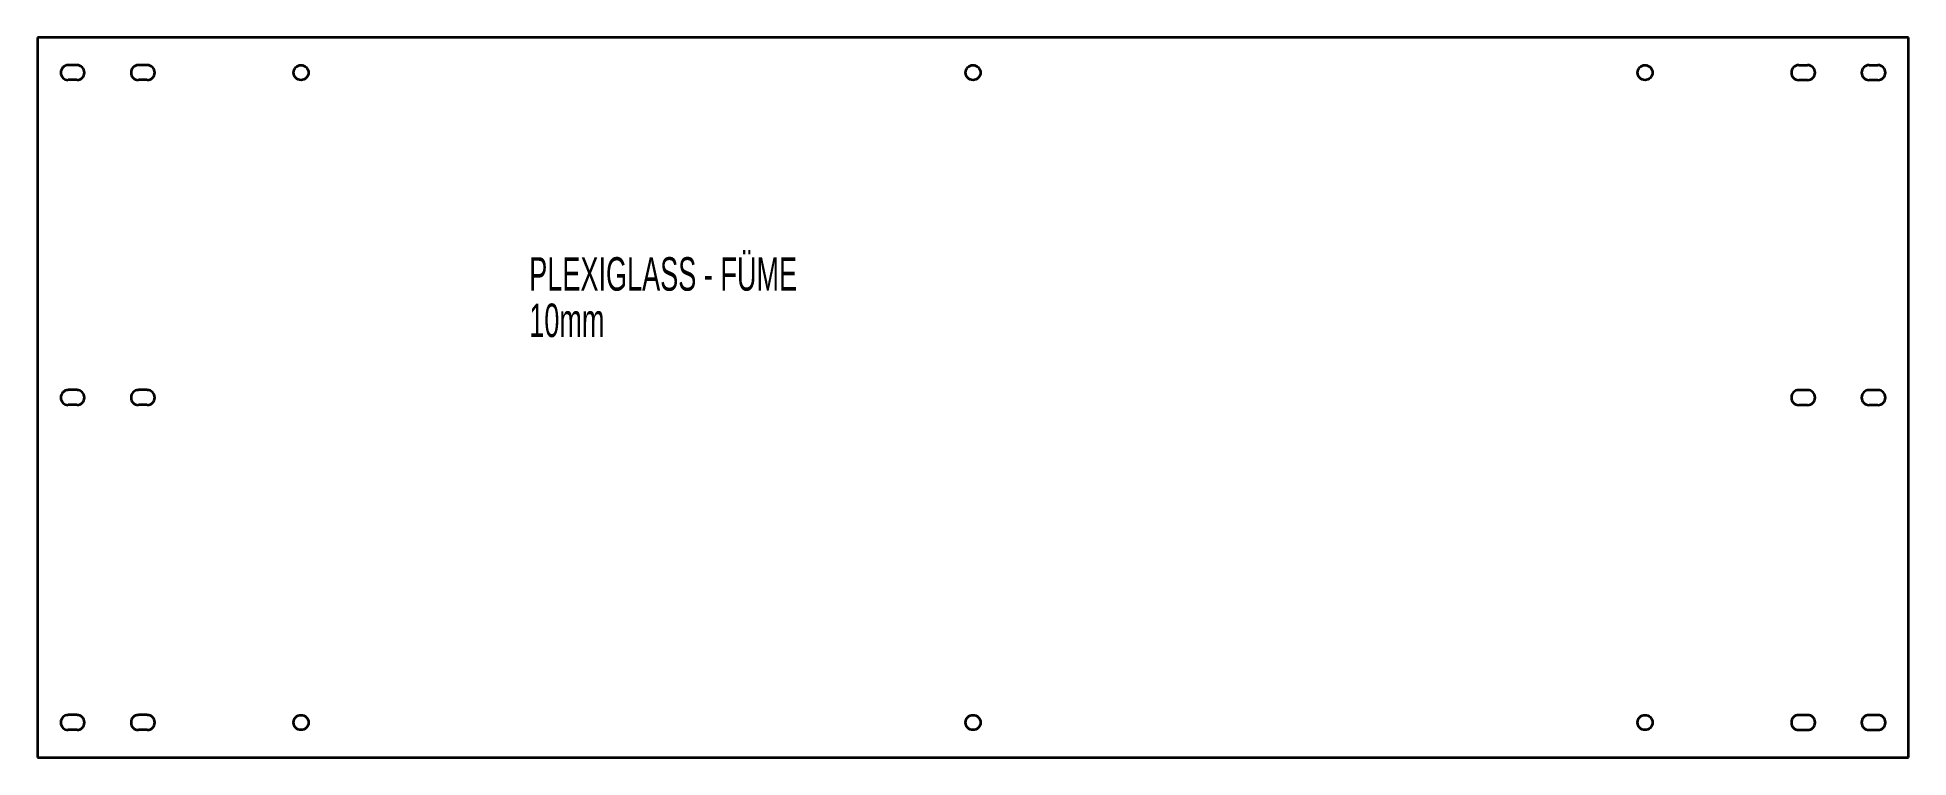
# Model space of a CAD drawing. Header units: millimetres. Extents: x -639 to 426, y -105 to 305.
import ezdxf

# ---------------------------------------------------------------- set-up
doc = ezdxf.new("R2010")
doc.units = ezdxf.units.MM
doc.styles.add('SLDTEXTSTYLE0', font='TXT', dxfattribs={"width": 0.605})

# ---------------------------------------------------------------- blocks, each defined once
blk = doc.blocks.new('SW_NOTE_0')
at = {"color": 0, "linetype": 'Continuous', "lineweight": 0, "char_height": 19.05, "attachment_point": 1, "style": 'SLDTEXTSTYLE0'}
for s, insert in [('PLEXIGLASS - FÜME', (0, 24.6)), ('10mm', (0, -1.8))]:
    blk.add_mtext(s, dxfattribs=dict(at, insert=insert))

msp = doc.modelspace()

# ---------------------------------------------------------------- linework, layer by layer
at = {"color": 7, "linetype": 'Continuous', "lineweight": 35}
for p, q in [((-639.4, 305.2), (-639.4, -104.8)), ((425.6, 305.2), (-639.4, 305.2)), ((425.6, -104.8), (425.6, 305.2)), ((-616.9, 289.5), (-621.9, 289.5)), ((-576.9, 289.5), (-581.9, 289.5)), ((363.1, 289.5), (368.1, 289.5)), ((403.1, 289.5), (408.1, 289.5)), ((-616.9, 281), (-621.9, 281)), ((-576.9, 281), (-581.9, 281)), ((363.1, 281), (368.1, 281)), ((403.1, 281), (408.1, 281)), ((-616.9, 104.5), (-621.9, 104.5)), ((-616.9, 96), (-621.9, 96)), ((-576.9, 104.5), (-581.9, 104.5)), ((-576.9, 96), (-581.9, 96)), ((363.1, 104.5), (368.1, 104.5)), ((363.1, 96), (368.1, 96)), ((403.1, 104.5), (408.1, 104.5)), ((403.1, 96), (408.1, 96)), ((-616.9, -80.5), (-621.9, -80.5)), ((-576.9, -80.5), (-581.9, -80.5)), ((363.1, -80.5), (368.1, -80.5)), ((403.1, -80.5), (408.1, -80.5)), ((-616.9, -89), (-621.9, -89)), ((-576.9, -89), (-581.9, -89)), ((363.1, -89), (368.1, -89)), ((403.1, -89), (408.1, -89)), ((-639.4, -104.8), (425.6, -104.8))]:
    msp.add_line(p, q, dxfattribs=at)
for centre in [(-489.4, 285.2), (-106.9, 285.2), (275.6, 285.2), (-489.4, -84.8), (-106.9, -84.8), (275.6, -84.8)]:
    msp.add_circle(centre, 4.25, dxfattribs=at)
for centre, start, end in [((-621.9, 285.2), 90, 270), ((-616.9, 285.2), 270, 90), ((-581.9, 285.2), 90, 270), ((-576.9, 285.2), 270, 90), ((363.1, 285.2), 90, 270), ((368.1, 285.2), 270, 90), ((403.1, 285.2), 90, 270), ((408.1, 285.2), 270, 90), ((-621.9, 100.2), 90, 270), ((-616.9, 100.2), 270, 90), ((-581.9, 100.2), 90, 270), ((-576.9, 100.2), 270, 90), ((363.1, 100.2), 90, 270), ((368.1, 100.2), 270, 90), ((403.1, 100.2), 90, 270), ((408.1, 100.2), 270, 90), ((-621.9, -84.8), 90, 270), ((-616.9, -84.8), 270, 90), ((-581.9, -84.8), 90, 270), ((-576.9, -84.8), 270, 90), ((363.1, -84.8), 90, 270), ((368.1, -84.8), 270, 90), ((403.1, -84.8), 90, 270), ((408.1, -84.8), 270, 90)]:
    msp.add_arc(centre, 4.25, start, end, dxfattribs=at)

# ---------------------------------------------------------------- block references
at = {"color": 7, "linetype": 'Continuous', "lineweight": 0}
msp.add_blockref('SW_NOTE_0', (-359.5, 155.5), dxfattribs=at)

doc.saveas('drawing.dxf')
